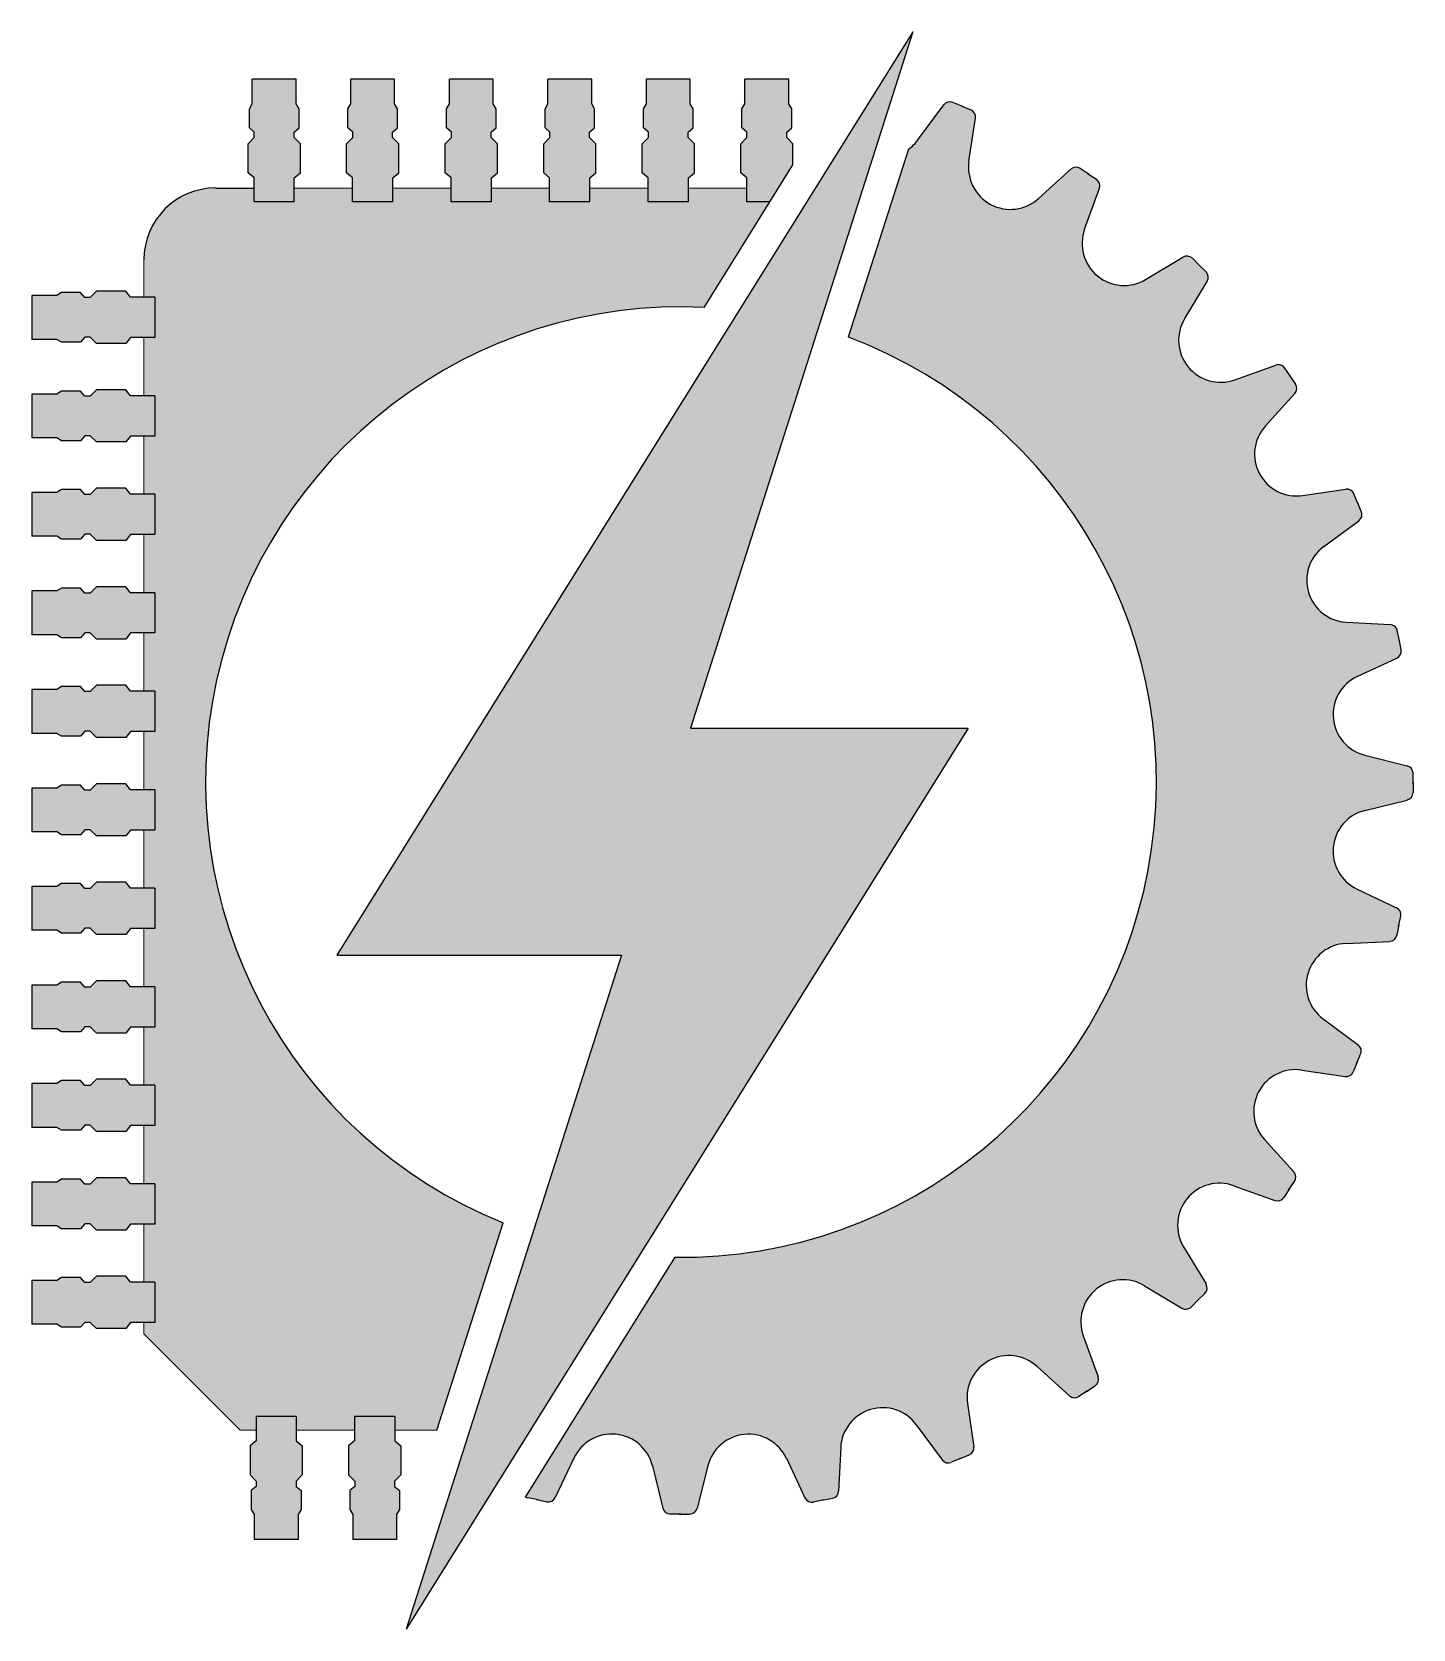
# Model space of a CAD drawing. Header units: millimetres. Extents: x 21.4 to 34.2, y 13 to 27.9.
import ezdxf

# ---------------------------------------------------------------- set-up
doc = ezdxf.new("R2010")
doc.units = ezdxf.units.MM

msp = doc.modelspace()

# ---------------------------------------------------------------- hatches: boundary and pattern name
h = msp.add_hatch(color=256)
h.dxf.hatch_style = 1
h.paths.add_polyline_path([(27.661, 25.31), (28.271, 26.288), (28.057, 26.288), (28.057, 26.417), (27.516, 26.417), (27.516, 26.288), (27.143, 26.288), (27.143, 26.417), (26.603, 26.417), (26.603, 26.288), (26.229, 26.288), (26.229, 26.417), (25.689, 26.417), (25.689, 26.288), (25.315, 26.288), (25.315, 26.417), (24.775, 26.417), (24.775, 26.288), (24.401, 26.288), (24.401, 26.417), (23.861, 26.417), (23.861, 26.288), (23.488, 26.288), (23.488, 26.417), (23.133, 26.417, 0.414214), (22.466, 25.751), (22.466, 25.404), (22.566, 25.404), (22.566, 25.03), (22.466, 25.03), (22.466, 24.49), (22.566, 24.49), (22.566, 24.116), (22.466, 24.116), (22.466, 23.576), (22.566, 23.576), (22.566, 23.202), (22.466, 23.202), (22.466, 22.662), (22.566, 22.662), (22.566, 22.289), (22.466, 22.289), (22.466, 21.748), (22.566, 21.748), (22.566, 21.375), (22.466, 21.375), (22.466, 20.835), (22.566, 20.835), (22.566, 20.461), (22.466, 20.461), (22.466, 19.921), (22.566, 19.921), (22.566, 19.547), (22.466, 19.547), (22.466, 19.007), (22.566, 19.007), (22.566, 18.633), (22.466, 18.633), (22.466, 18.093), (22.566, 18.093), (22.566, 17.72), (22.466, 17.72), (22.466, 17.179), (22.566, 17.179), (22.566, 16.806), (22.466, 16.806), (22.466, 16.266), (22.566, 16.266), (22.566, 15.892), (22.466, 15.892), (22.466, 15.786), (23.358, 14.894), (23.506, 14.894), (23.506, 15.02), (23.879, 15.02), (23.879, 14.894), (24.42, 14.894), (24.42, 15.02), (24.793, 15.02), (24.793, 14.894), (25.182, 14.894), (25.797, 16.818, -0.845218)])
h.paths.add_polyline_path([(30.112, 21.407), (27.535, 21.407), (29.599, 27.865), (24.256, 19.299), (26.896, 19.299), (24.898, 13.049)])
h.paths.add_polyline_path([(33.72, 21.885), (34.086, 22.057, 0.344685), (34.125, 22.135), (34.108, 22.223), (34.091, 22.311, 0.344685), (34.024, 22.369), (33.62, 22.389, -0.31712), (33.267, 22.664, -0.31712), (33.409, 23.09), (33.734, 23.33, 0.344685), (33.757, 23.414), (33.723, 23.497), (33.689, 23.58, 0.344685), (33.613, 23.624), (33.213, 23.564, -0.31712), (32.812, 23.766, -0.31712), (32.868, 24.211), (33.14, 24.51, 0.344685), (33.147, 24.597), (33.097, 24.672), (33.047, 24.747, 0.344685), (32.964, 24.775), (32.583, 24.638, -0.31712), (32.151, 24.758, -0.31712), (32.119, 25.205), (32.328, 25.551, 0.344685), (32.317, 25.639), (32.254, 25.702), (32.19, 25.766, 0.344685), (32.103, 25.777), (31.757, 25.569, -0.31712), (31.31, 25.602, -0.31712), (31.191, 26.034), (31.328, 26.415, 0.344685), (31.3, 26.498), (31.226, 26.548), (31.151, 26.598, 0.344685), (31.064, 26.591), (30.764, 26.32, -0.31712), (30.319, 26.265, -0.31712), (30.118, 26.666), (30.179, 27.066, 0.344685), (30.136, 27.142), (30.053, 27.177), (29.97, 27.211, 0.344685), (29.885, 27.188), (29.644, 26.863, -0.078878), (29.557, 26.778), (28.999, 25.032, -0.839622), (27.393, 16.498), (26.005, 14.273, 0.076796), (26.026, 14.266), (26.114, 14.248), (26.202, 14.23, 0.344685), (26.28, 14.27), (26.453, 14.635, -0.31712), (26.843, 14.856, -0.31712), (27.182, 14.563), (27.279, 14.17, 0.344685), (27.349, 14.116), (27.438, 14.116), (27.528, 14.116, 0.344685), (27.597, 14.17), (27.696, 14.562, -0.31712), (28.035, 14.855, -0.31712), (28.425, 14.633), (28.597, 14.267, 0.344685), (28.675, 14.227), (28.763, 14.245), (28.851, 14.262, 0.344685), (28.909, 14.329), (28.929, 14.733, -0.31712), (29.205, 15.086, -0.31712), (29.63, 14.944), (29.87, 14.619, 0.344685), (29.955, 14.596), (30.038, 14.63), (30.121, 14.664, 0.344685), (30.164, 14.74), (30.105, 15.14, -0.31712), (30.306, 15.541, -0.31712), (30.751, 15.485), (31.05, 15.213, 0.344685), (31.138, 15.206), (31.212, 15.256), (31.287, 15.306, 0.344685), (31.315, 15.389), (31.178, 15.77, -0.31712), (31.298, 16.202, -0.31712), (31.745, 16.234), (32.092, 16.025, 0.344685), (32.179, 16.036), (32.242, 16.099), (32.306, 16.163, 0.344685), (32.317, 16.25), (32.109, 16.596, -0.31712), (32.142, 17.043, -0.31712), (32.574, 17.162), (32.955, 17.025, 0.344685), (33.038, 17.053), (33.088, 17.127), (33.138, 17.202, 0.344685), (33.132, 17.289), (32.86, 17.589, -0.31712), (32.806, 18.034, -0.31712), (33.206, 18.234), (33.606, 18.174, 0.344685), (33.682, 18.217), (33.717, 18.3), (33.751, 18.383, 0.344685), (33.728, 18.468), (33.403, 18.709, -0.31712), (33.263, 19.134, -0.31712), (33.617, 19.409), (34.021, 19.428, 0.344685), (34.087, 19.486), (34.105, 19.574), (34.123, 19.662, 0.344685), (34.083, 19.74), (33.718, 19.913, -0.31712), (33.497, 20.303, -0.31712), (33.79, 20.642), (34.183, 20.739, 0.344685), (34.237, 20.809), (34.237, 20.898), (34.237, 20.988, 0.344685), (34.183, 21.057), (33.791, 21.156, -0.31712), (33.498, 21.495, -0.31712)])
h.paths.add_polyline_path([(23.917, 26.828), (23.859, 26.886), (23.859, 26.936), (23.905, 26.974), (23.905, 27.15), (23.878, 27.197), (23.878, 27.426), (23.471, 27.426), (23.471, 27.197), (23.444, 27.15), (23.444, 26.974), (23.49, 26.936), (23.49, 26.886), (23.432, 26.828), (23.432, 26.557), (23.488, 26.511), (23.488, 26.288), (23.861, 26.288), (23.861, 26.417), (23.861, 26.511), (23.917, 26.557)])
h.paths.add_polyline_path([(24.773, 26.886), (24.773, 26.936), (24.819, 26.974), (24.819, 27.15), (24.791, 27.197), (24.791, 27.426), (24.385, 27.426), (24.385, 27.197), (24.358, 27.15), (24.358, 26.974), (24.404, 26.936), (24.404, 26.886), (24.346, 26.828), (24.346, 26.557), (24.401, 26.511), (24.401, 26.288), (24.775, 26.288), (24.775, 26.417), (24.775, 26.511), (24.83, 26.557), (24.83, 26.828)], flags=17)
h.paths.add_polyline_path([(25.744, 26.828), (25.686, 26.886), (25.686, 26.936), (25.732, 26.974), (25.732, 27.15), (25.705, 27.197), (25.705, 27.426), (25.299, 27.426), (25.299, 27.197), (25.272, 27.15), (25.272, 26.974), (25.318, 26.936), (25.318, 26.886), (25.26, 26.828), (25.26, 26.557), (25.315, 26.511), (25.315, 26.288), (25.689, 26.288), (25.689, 26.417), (25.689, 26.511), (25.744, 26.557)], flags=17)
h.paths.add_polyline_path([(26.658, 26.828), (26.6, 26.886), (26.6, 26.936), (26.646, 26.974), (26.646, 27.15), (26.619, 27.197), (26.619, 27.426), (26.213, 27.426), (26.213, 27.197), (26.186, 27.15), (26.186, 26.974), (26.231, 26.936), (26.231, 26.886), (26.174, 26.828), (26.174, 26.557), (26.229, 26.511), (26.229, 26.288), (26.603, 26.288), (26.603, 26.417), (26.603, 26.511), (26.658, 26.557)], flags=17)
h.paths.add_polyline_path([(27.572, 26.828), (27.514, 26.886), (27.514, 26.936), (27.56, 26.974), (27.56, 27.15), (27.533, 27.197), (27.533, 27.426), (27.126, 27.426), (27.126, 27.197), (27.099, 27.15), (27.099, 26.974), (27.145, 26.936), (27.145, 26.886), (27.087, 26.828), (27.087, 26.557), (27.143, 26.511), (27.143, 26.288), (27.516, 26.288), (27.516, 26.417), (27.516, 26.511), (27.572, 26.557)], flags=17)
h.paths.add_polyline_path([(28.486, 26.828), (28.428, 26.886), (28.428, 26.936), (28.474, 26.974), (28.474, 27.15), (28.447, 27.197), (28.447, 27.426), (28.04, 27.426), (28.04, 27.197), (28.013, 27.15), (28.013, 26.974), (28.059, 26.936), (28.059, 26.886), (28.001, 26.828), (28.001, 26.557), (28.057, 26.511), (28.057, 26.288), (28.271, 26.288), (28.486, 26.631)], flags=17)
h.paths.add_polyline_path([(22.566, 25.404), (22.466, 25.404), (22.343, 25.404), (22.297, 25.459), (22.025, 25.459), (21.968, 25.401), (21.918, 25.401), (21.879, 25.447), (21.703, 25.447), (21.657, 25.42), (21.427, 25.42), (21.427, 25.013), (21.657, 25.013), (21.703, 24.986), (21.879, 24.986), (21.918, 25.032), (21.968, 25.032), (22.025, 24.974), (22.297, 24.974), (22.343, 25.03), (22.566, 25.03)])
h.paths.add_polyline_path([(22.566, 24.49), (22.466, 24.49), (22.343, 24.49), (22.297, 24.545), (22.025, 24.545), (21.968, 24.487), (21.918, 24.487), (21.879, 24.533), (21.703, 24.533), (21.657, 24.506), (21.427, 24.506), (21.427, 24.1), (21.657, 24.1), (21.703, 24.073), (21.879, 24.073), (21.918, 24.118), (21.968, 24.118), (22.025, 24.061), (22.297, 24.061), (22.343, 24.116), (22.566, 24.116)])
h.paths.add_polyline_path([(22.566, 23.576), (22.466, 23.576), (22.343, 23.576), (22.297, 23.631), (22.025, 23.631), (21.968, 23.574), (21.918, 23.574), (21.879, 23.619), (21.703, 23.619), (21.657, 23.592), (21.427, 23.592), (21.427, 23.186), (21.657, 23.186), (21.703, 23.159), (21.879, 23.159), (21.918, 23.205), (21.968, 23.205), (22.025, 23.147), (22.297, 23.147), (22.343, 23.202), (22.566, 23.202)])
h.paths.add_polyline_path([(22.566, 22.662), (22.466, 22.662), (22.343, 22.662), (22.297, 22.718), (22.025, 22.718), (21.968, 22.66), (21.918, 22.66), (21.879, 22.706), (21.703, 22.706), (21.657, 22.679), (21.427, 22.679), (21.427, 22.272), (21.657, 22.272), (21.703, 22.245), (21.879, 22.245), (21.918, 22.291), (21.968, 22.291), (22.025, 22.233), (22.297, 22.233), (22.343, 22.289), (22.566, 22.289)])
h.paths.add_polyline_path([(22.566, 21.748), (22.466, 21.748), (22.343, 21.748), (22.297, 21.804), (22.025, 21.804), (21.968, 21.746), (21.918, 21.746), (21.879, 21.792), (21.703, 21.792), (21.657, 21.765), (21.427, 21.765), (21.427, 21.358), (21.657, 21.358), (21.703, 21.331), (21.879, 21.331), (21.918, 21.377), (21.968, 21.377), (22.025, 21.319), (22.297, 21.319), (22.343, 21.375), (22.566, 21.375)])
h.paths.add_polyline_path([(22.566, 20.835), (22.466, 20.835), (22.343, 20.835), (22.297, 20.89), (22.025, 20.89), (21.968, 20.832), (21.918, 20.832), (21.879, 20.878), (21.703, 20.878), (21.657, 20.851), (21.427, 20.851), (21.427, 20.445), (21.657, 20.445), (21.703, 20.418), (21.879, 20.418), (21.918, 20.463), (21.968, 20.463), (22.025, 20.406), (22.297, 20.406), (22.343, 20.461), (22.566, 20.461)])
h.paths.add_polyline_path([(22.566, 19.921), (22.466, 19.921), (22.343, 19.921), (22.297, 19.976), (22.025, 19.976), (21.968, 19.918), (21.918, 19.918), (21.879, 19.964), (21.703, 19.964), (21.657, 19.937), (21.427, 19.937), (21.427, 19.531), (21.657, 19.531), (21.703, 19.504), (21.879, 19.504), (21.918, 19.55), (21.968, 19.55), (22.025, 19.492), (22.297, 19.492), (22.343, 19.547), (22.566, 19.547)])
h.paths.add_polyline_path([(22.566, 19.007), (22.466, 19.007), (22.343, 19.007), (22.297, 19.062), (22.025, 19.062), (21.968, 19.005), (21.918, 19.005), (21.879, 19.05), (21.703, 19.05), (21.657, 19.023), (21.427, 19.023), (21.427, 18.617), (21.657, 18.617), (21.703, 18.59), (21.879, 18.59), (21.918, 18.636), (21.968, 18.636), (22.025, 18.578), (22.297, 18.578), (22.343, 18.633), (22.566, 18.633)])
h.paths.add_polyline_path([(22.566, 18.093), (22.466, 18.093), (22.343, 18.093), (22.297, 18.149), (22.025, 18.149), (21.968, 18.091), (21.918, 18.091), (21.879, 18.137), (21.703, 18.137), (21.657, 18.11), (21.427, 18.11), (21.427, 17.703), (21.657, 17.703), (21.703, 17.676), (21.879, 17.676), (21.918, 17.722), (21.968, 17.722), (22.025, 17.664), (22.297, 17.664), (22.343, 17.72), (22.566, 17.72)])
h.paths.add_polyline_path([(22.566, 17.179), (22.466, 17.179), (22.343, 17.179), (22.297, 17.235), (22.025, 17.235), (21.968, 17.177), (21.918, 17.177), (21.879, 17.223), (21.703, 17.223), (21.657, 17.196), (21.427, 17.196), (21.427, 16.789), (21.657, 16.789), (21.703, 16.762), (21.879, 16.762), (21.918, 16.808), (21.968, 16.808), (22.025, 16.75), (22.297, 16.75), (22.343, 16.806), (22.566, 16.806)])
h.paths.add_polyline_path([(22.566, 16.266), (22.466, 16.266), (22.343, 16.266), (22.297, 16.321), (22.025, 16.321), (21.968, 16.263), (21.918, 16.263), (21.879, 16.309), (21.703, 16.309), (21.657, 16.282), (21.427, 16.282), (21.427, 15.876), (21.657, 15.876), (21.703, 15.849), (21.879, 15.849), (21.918, 15.894), (21.968, 15.894), (22.025, 15.837), (22.297, 15.837), (22.343, 15.892), (22.566, 15.892)])
h.paths.add_polyline_path([(23.935, 14.75), (23.879, 14.796), (23.879, 15.02), (23.506, 15.02), (23.506, 14.894), (23.506, 14.796), (23.45, 14.75), (23.45, 14.479), (23.508, 14.421), (23.508, 14.371), (23.462, 14.333), (23.462, 14.157), (23.489, 14.11), (23.489, 13.881), (23.896, 13.881), (23.896, 14.11), (23.923, 14.157), (23.923, 14.333), (23.877, 14.371), (23.877, 14.421), (23.935, 14.479)])
h.paths.add_polyline_path([(24.849, 14.75), (24.793, 14.796), (24.793, 15.02), (24.42, 15.02), (24.42, 14.894), (24.42, 14.796), (24.364, 14.75), (24.364, 14.479), (24.422, 14.421), (24.422, 14.371), (24.376, 14.333), (24.376, 14.157), (24.403, 14.11), (24.403, 13.881), (24.81, 13.881), (24.81, 14.11), (24.837, 14.157), (24.837, 14.333), (24.791, 14.371), (24.791, 14.421), (24.849, 14.479)], flags=17)

# ---------------------------------------------------------------- linework, layer by layer
for p, q in [((29.599, 27.865), (24.256, 19.299)), ((29.599, 27.865), (27.535, 21.407)), ((23.878, 27.426), (23.471, 27.426)), ((23.471, 27.197), (23.471, 27.426)), ((23.878, 27.197), (23.878, 27.426)), ((24.791, 27.426), (24.385, 27.426)), ((24.385, 27.197), (24.385, 27.426)), ((24.791, 27.197), (24.791, 27.426)), ((25.705, 27.426), (25.299, 27.426)), ((25.299, 27.197), (25.299, 27.426)), ((25.705, 27.197), (25.705, 27.426)), ((26.619, 27.426), (26.213, 27.426)), ((26.213, 27.197), (26.213, 27.426)), ((26.619, 27.197), (26.619, 27.426)), ((27.533, 27.426), (27.126, 27.426)), ((27.126, 27.197), (27.126, 27.426)), ((27.533, 27.197), (27.533, 27.426)), ((28.447, 27.426), (28.04, 27.426)), ((28.04, 27.197), (28.04, 27.426)), ((28.447, 27.197), (28.447, 27.426)), ((23.444, 27.15), (23.471, 27.197)), ((23.444, 26.974), (23.444, 27.15)), ((23.905, 27.15), (23.878, 27.197)), ((23.905, 26.974), (23.905, 27.15)), ((24.358, 27.15), (24.385, 27.197)), ((24.358, 26.974), (24.358, 27.15)), ((24.819, 27.15), (24.791, 27.197)), ((24.819, 26.974), (24.819, 27.15)), ((25.272, 27.15), (25.299, 27.197)), ((25.272, 26.974), (25.272, 27.15)), ((25.732, 27.15), (25.705, 27.197)), ((25.732, 26.974), (25.732, 27.15)), ((26.186, 27.15), (26.213, 27.197)), ((26.186, 26.974), (26.186, 27.15)), ((26.646, 27.15), (26.619, 27.197)), ((26.646, 26.974), (26.646, 27.15)), ((27.099, 27.15), (27.126, 27.197)), ((27.099, 26.974), (27.099, 27.15)), ((27.56, 27.15), (27.533, 27.197)), ((27.56, 26.974), (27.56, 27.15)), ((28.013, 27.15), (28.04, 27.197)), ((28.013, 26.974), (28.013, 27.15)), ((28.474, 27.15), (28.447, 27.197)), ((28.474, 26.974), (28.474, 27.15)), ((29.644, 26.863), (29.885, 27.188)), ((30.06, 27.174), (29.97, 27.211)), ((30.045, 27.18), (30.136, 27.142)), ((23.49, 26.936), (23.444, 26.974)), ((23.859, 26.936), (23.905, 26.974)), ((24.404, 26.936), (24.358, 26.974)), ((24.773, 26.936), (24.819, 26.974)), ((25.318, 26.936), (25.272, 26.974)), ((25.686, 26.936), (25.732, 26.974)), ((26.231, 26.936), (26.186, 26.974)), ((26.6, 26.936), (26.646, 26.974)), ((27.145, 26.936), (27.099, 26.974)), ((27.514, 26.936), (27.56, 26.974)), ((28.059, 26.936), (28.013, 26.974)), ((28.428, 26.936), (28.474, 26.974)), ((30.118, 26.666), (30.179, 27.066)), ((23.432, 26.828), (23.49, 26.886)), ((23.432, 26.557), (23.432, 26.828)), ((23.49, 26.886), (23.49, 26.936)), ((23.859, 26.886), (23.859, 26.936)), ((23.917, 26.828), (23.859, 26.886)), ((23.917, 26.557), (23.917, 26.828)), ((24.346, 26.828), (24.404, 26.886)), ((24.346, 26.557), (24.346, 26.828)), ((24.404, 26.886), (24.404, 26.936)), ((24.773, 26.886), (24.773, 26.936)), ((24.83, 26.828), (24.773, 26.886)), ((24.83, 26.557), (24.83, 26.828)), ((25.26, 26.828), (25.318, 26.886)), ((25.26, 26.557), (25.26, 26.828)), ((25.318, 26.886), (25.318, 26.936)), ((25.686, 26.886), (25.686, 26.936)), ((25.744, 26.828), (25.686, 26.886)), ((25.744, 26.557), (25.744, 26.828)), ((26.174, 26.828), (26.231, 26.886)), ((26.174, 26.557), (26.174, 26.828)), ((26.231, 26.886), (26.231, 26.936)), ((26.6, 26.886), (26.6, 26.936)), ((26.658, 26.828), (26.6, 26.886)), ((26.658, 26.557), (26.658, 26.828)), ((27.087, 26.828), (27.145, 26.886)), ((27.087, 26.557), (27.087, 26.828)), ((27.145, 26.886), (27.145, 26.936)), ((27.514, 26.886), (27.514, 26.936)), ((27.572, 26.828), (27.514, 26.886)), ((27.572, 26.557), (27.572, 26.828)), ((28.001, 26.828), (28.059, 26.886)), ((28.001, 26.557), (28.001, 26.828)), ((28.059, 26.886), (28.059, 26.936)), ((28.428, 26.886), (28.428, 26.936)), ((28.486, 26.828), (28.428, 26.886)), ((28.486, 26.631), (28.486, 26.828)), ((29.557, 26.778), (28.999, 25.032)), ((23.488, 26.511), (23.432, 26.557)), ((23.861, 26.511), (23.917, 26.557)), ((24.401, 26.511), (24.346, 26.557)), ((24.775, 26.511), (24.83, 26.557)), ((25.315, 26.511), (25.26, 26.557)), ((25.689, 26.511), (25.744, 26.557)), ((26.229, 26.511), (26.174, 26.557)), ((26.603, 26.511), (26.658, 26.557)), ((27.143, 26.511), (27.087, 26.557)), ((27.516, 26.511), (27.572, 26.557)), ((28.057, 26.511), (28.001, 26.557)), ((28.271, 26.288), (28.486, 26.631)), ((30.764, 26.32), (31.064, 26.591)), ((31.233, 26.543), (31.151, 26.598)), ((31.219, 26.552), (31.3, 26.498)), ((23.133, 26.417), (23.488, 26.417)), ((23.488, 26.288), (23.488, 26.511)), ((23.861, 26.288), (23.861, 26.511)), ((24.401, 26.288), (24.401, 26.511)), ((24.775, 26.288), (24.775, 26.511)), ((25.315, 26.288), (25.315, 26.511)), ((25.689, 26.288), (25.689, 26.511)), ((26.229, 26.288), (26.229, 26.511)), ((26.603, 26.288), (26.603, 26.511)), ((27.143, 26.288), (27.143, 26.511)), ((27.516, 26.288), (27.516, 26.511)), ((28.057, 26.288), (28.057, 26.511)), ((31.191, 26.034), (31.328, 26.415)), ((23.861, 26.288), (23.488, 26.288)), ((24.775, 26.288), (24.401, 26.288)), ((25.689, 26.288), (25.315, 26.288)), ((26.603, 26.288), (26.229, 26.288)), ((27.516, 26.288), (27.143, 26.288)), ((27.661, 25.31), (28.271, 26.288)), ((28.271, 26.288), (28.057, 26.288)), ((31.757, 25.569), (32.103, 25.777)), ((32.26, 25.696), (32.19, 25.766)), ((32.248, 25.708), (32.317, 25.639)), ((32.119, 25.205), (32.328, 25.551)), ((21.657, 25.42), (21.427, 25.42)), ((21.427, 25.42), (21.427, 25.013)), ((21.703, 25.447), (21.657, 25.42)), ((21.879, 25.447), (21.703, 25.447)), ((21.918, 25.401), (21.879, 25.447)), ((21.968, 25.401), (21.918, 25.401)), ((22.025, 25.459), (21.968, 25.401)), ((22.297, 25.459), (22.025, 25.459)), ((22.343, 25.404), (22.297, 25.459)), ((22.566, 25.404), (22.343, 25.404)), ((22.566, 25.404), (22.566, 25.03)), ((21.657, 25.013), (21.427, 25.013)), ((21.703, 24.986), (21.657, 25.013)), ((21.879, 24.986), (21.703, 24.986)), ((21.918, 25.032), (21.879, 24.986)), ((21.968, 25.032), (21.918, 25.032)), ((22.025, 24.974), (21.968, 25.032)), ((22.297, 24.974), (22.025, 24.974)), ((22.343, 25.03), (22.297, 24.974)), ((22.566, 25.03), (22.343, 25.03)), ((32.583, 24.638), (32.964, 24.775)), ((33.102, 24.665), (33.047, 24.747)), ((33.092, 24.679), (33.147, 24.597)), ((21.657, 24.506), (21.427, 24.506)), ((21.427, 24.506), (21.427, 24.1)), ((21.703, 24.533), (21.657, 24.506)), ((21.879, 24.533), (21.703, 24.533)), ((21.918, 24.487), (21.879, 24.533)), ((21.968, 24.487), (21.918, 24.487)), ((22.025, 24.545), (21.968, 24.487)), ((22.297, 24.545), (22.025, 24.545)), ((22.343, 24.49), (22.297, 24.545)), ((22.566, 24.49), (22.343, 24.49)), ((22.566, 24.49), (22.566, 24.116)), ((32.868, 24.211), (33.14, 24.51)), ((21.657, 24.1), (21.427, 24.1)), ((21.703, 24.073), (21.657, 24.1)), ((21.879, 24.073), (21.703, 24.073)), ((21.918, 24.118), (21.879, 24.073)), ((21.968, 24.118), (21.918, 24.118)), ((22.025, 24.061), (21.968, 24.118)), ((22.297, 24.061), (22.025, 24.061)), ((22.343, 24.116), (22.297, 24.061)), ((22.566, 24.116), (22.343, 24.116)), ((21.657, 23.592), (21.427, 23.592)), ((21.427, 23.592), (21.427, 23.186)), ((21.703, 23.619), (21.657, 23.592)), ((21.879, 23.619), (21.703, 23.619)), ((21.918, 23.574), (21.879, 23.619)), ((21.968, 23.574), (21.918, 23.574)), ((22.025, 23.631), (21.968, 23.574)), ((22.297, 23.631), (22.025, 23.631)), ((22.343, 23.576), (22.297, 23.631)), ((22.566, 23.576), (22.343, 23.576)), ((22.566, 23.576), (22.566, 23.202)), ((33.213, 23.564), (33.613, 23.624)), ((33.726, 23.49), (33.689, 23.58)), ((33.72, 23.505), (33.757, 23.414)), ((33.409, 23.09), (33.734, 23.33)), ((21.657, 23.186), (21.427, 23.186)), ((21.703, 23.159), (21.657, 23.186)), ((21.879, 23.159), (21.703, 23.159)), ((21.918, 23.205), (21.879, 23.159)), ((21.968, 23.205), (21.918, 23.205)), ((22.025, 23.147), (21.968, 23.205)), ((22.297, 23.147), (22.025, 23.147)), ((22.343, 23.202), (22.297, 23.147)), ((22.566, 23.202), (22.343, 23.202)), ((21.657, 22.679), (21.427, 22.679)), ((21.427, 22.679), (21.427, 22.272)), ((21.703, 22.706), (21.657, 22.679)), ((21.879, 22.706), (21.703, 22.706)), ((21.918, 22.66), (21.879, 22.706)), ((22.025, 22.718), (21.968, 22.66)), ((22.297, 22.718), (22.025, 22.718)), ((22.343, 22.662), (22.297, 22.718)), ((21.968, 22.66), (21.918, 22.66)), ((22.566, 22.662), (22.343, 22.662)), ((22.566, 22.662), (22.566, 22.289)), ((33.62, 22.389), (34.024, 22.369)), ((21.657, 22.272), (21.427, 22.272)), ((21.703, 22.245), (21.657, 22.272)), ((21.879, 22.245), (21.703, 22.245)), ((21.918, 22.291), (21.879, 22.245)), ((21.968, 22.291), (21.918, 22.291)), ((22.025, 22.233), (21.968, 22.291)), ((22.297, 22.233), (22.025, 22.233)), ((22.343, 22.289), (22.297, 22.233)), ((22.566, 22.289), (22.343, 22.289)), ((34.11, 22.215), (34.091, 22.311)), ((34.106, 22.231), (34.125, 22.135)), ((33.72, 21.885), (34.086, 22.057)), ((21.703, 21.792), (21.657, 21.765)), ((21.879, 21.792), (21.703, 21.792)), ((21.918, 21.746), (21.879, 21.792)), ((22.025, 21.804), (21.968, 21.746)), ((22.297, 21.804), (22.025, 21.804)), ((22.343, 21.748), (22.297, 21.804)), ((21.657, 21.765), (21.427, 21.765)), ((21.427, 21.765), (21.427, 21.358)), ((21.968, 21.746), (21.918, 21.746)), ((22.566, 21.748), (22.343, 21.748)), ((22.566, 21.748), (22.566, 21.375)), ((21.657, 21.358), (21.427, 21.358)), ((21.703, 21.331), (21.657, 21.358)), ((21.918, 21.377), (21.879, 21.331)), ((21.968, 21.377), (21.918, 21.377)), ((22.025, 21.319), (21.968, 21.377)), ((22.343, 21.375), (22.297, 21.319)), ((22.566, 21.375), (22.343, 21.375)), ((30.112, 21.407), (24.898, 13.049)), ((27.535, 21.407), (30.112, 21.407)), ((21.879, 21.331), (21.703, 21.331)), ((22.297, 21.319), (22.025, 21.319)), ((33.791, 21.156), (34.183, 21.057)), ((34.237, 20.89), (34.237, 20.988)), ((34.237, 20.906), (34.237, 20.809)), ((21.657, 20.851), (21.427, 20.851)), ((21.427, 20.851), (21.427, 20.445)), ((21.703, 20.878), (21.657, 20.851)), ((21.879, 20.878), (21.703, 20.878)), ((21.918, 20.832), (21.879, 20.878)), ((21.968, 20.832), (21.918, 20.832)), ((22.025, 20.89), (21.968, 20.832)), ((22.297, 20.89), (22.025, 20.89)), ((22.343, 20.835), (22.297, 20.89)), ((22.566, 20.835), (22.343, 20.835)), ((22.566, 20.835), (22.566, 20.461)), ((33.79, 20.642), (34.183, 20.739)), ((21.918, 20.463), (21.879, 20.418)), ((21.968, 20.463), (21.918, 20.463)), ((22.025, 20.406), (21.968, 20.463)), ((22.343, 20.461), (22.297, 20.406)), ((22.566, 20.461), (22.343, 20.461)), ((21.657, 20.445), (21.427, 20.445)), ((21.703, 20.418), (21.657, 20.445)), ((21.879, 20.418), (21.703, 20.418)), ((22.297, 20.406), (22.025, 20.406)), ((21.657, 19.937), (21.427, 19.937)), ((21.427, 19.937), (21.427, 19.531)), ((21.703, 19.964), (21.657, 19.937)), ((21.879, 19.964), (21.703, 19.964)), ((21.918, 19.918), (21.879, 19.964)), ((21.968, 19.918), (21.918, 19.918)), ((22.025, 19.976), (21.968, 19.918)), ((22.297, 19.976), (22.025, 19.976)), ((22.343, 19.921), (22.297, 19.976)), ((22.566, 19.921), (22.343, 19.921)), ((22.566, 19.921), (22.566, 19.547)), ((33.718, 19.913), (34.083, 19.74)), ((34.106, 19.582), (34.087, 19.486)), ((34.103, 19.566), (34.123, 19.662)), ((21.657, 19.531), (21.427, 19.531)), ((21.703, 19.504), (21.657, 19.531)), ((21.879, 19.504), (21.703, 19.504)), ((21.918, 19.55), (21.879, 19.504)), ((21.968, 19.55), (21.918, 19.55)), ((22.025, 19.492), (21.968, 19.55)), ((22.297, 19.492), (22.025, 19.492)), ((22.343, 19.547), (22.297, 19.492)), ((22.566, 19.547), (22.343, 19.547)), ((33.617, 19.409), (34.021, 19.428)), ((24.256, 19.299), (26.896, 19.299)), ((26.896, 19.299), (24.898, 13.049)), ((21.657, 19.023), (21.427, 19.023)), ((21.427, 19.023), (21.427, 18.617)), ((21.703, 19.05), (21.657, 19.023)), ((21.879, 19.05), (21.703, 19.05)), ((21.918, 19.005), (21.879, 19.05)), ((21.968, 19.005), (21.918, 19.005)), ((22.025, 19.062), (21.968, 19.005)), ((22.297, 19.062), (22.025, 19.062)), ((22.343, 19.007), (22.297, 19.062)), ((22.566, 19.007), (22.343, 19.007)), ((22.566, 19.007), (22.566, 18.633)), ((33.403, 18.709), (33.728, 18.468)), ((21.657, 18.617), (21.427, 18.617)), ((21.703, 18.59), (21.657, 18.617)), ((21.879, 18.59), (21.703, 18.59)), ((21.918, 18.636), (21.879, 18.59)), ((21.968, 18.636), (21.918, 18.636)), ((22.025, 18.578), (21.968, 18.636)), ((22.297, 18.578), (22.025, 18.578)), ((22.343, 18.633), (22.297, 18.578)), ((22.566, 18.633), (22.343, 18.633)), ((33.714, 18.293), (33.751, 18.383)), ((33.206, 18.234), (33.606, 18.174)), ((33.72, 18.308), (33.682, 18.217)), ((21.657, 18.11), (21.427, 18.11)), ((21.427, 18.11), (21.427, 17.703)), ((21.703, 18.137), (21.657, 18.11)), ((21.879, 18.137), (21.703, 18.137)), ((21.918, 18.091), (21.879, 18.137)), ((21.968, 18.091), (21.918, 18.091)), ((22.025, 18.149), (21.968, 18.091)), ((22.297, 18.149), (22.025, 18.149)), ((22.343, 18.093), (22.297, 18.149)), ((22.566, 18.093), (22.343, 18.093)), ((22.566, 18.093), (22.566, 17.72)), ((21.657, 17.703), (21.427, 17.703)), ((21.703, 17.676), (21.657, 17.703)), ((21.879, 17.676), (21.703, 17.676)), ((21.918, 17.722), (21.879, 17.676)), ((21.968, 17.722), (21.918, 17.722)), ((22.025, 17.664), (21.968, 17.722)), ((22.297, 17.664), (22.025, 17.664)), ((22.343, 17.72), (22.297, 17.664)), ((22.566, 17.72), (22.343, 17.72)), ((32.86, 17.589), (33.132, 17.289)), ((21.657, 17.196), (21.427, 17.196)), ((21.427, 17.196), (21.427, 16.789)), ((21.703, 17.223), (21.657, 17.196)), ((21.879, 17.223), (21.703, 17.223)), ((21.918, 17.177), (21.879, 17.223)), ((22.025, 17.235), (21.968, 17.177)), ((22.297, 17.235), (22.025, 17.235)), ((22.343, 17.179), (22.297, 17.235)), ((33.083, 17.12), (33.138, 17.202)), ((21.968, 17.177), (21.918, 17.177)), ((22.566, 17.179), (22.343, 17.179)), ((22.566, 17.179), (22.566, 16.806)), ((32.574, 17.162), (32.955, 17.025)), ((33.092, 17.134), (33.038, 17.053)), ((21.657, 16.789), (21.427, 16.789)), ((21.703, 16.762), (21.657, 16.789)), ((21.879, 16.762), (21.703, 16.762)), ((21.918, 16.808), (21.879, 16.762)), ((21.968, 16.808), (21.918, 16.808)), ((22.025, 16.75), (21.968, 16.808)), ((22.297, 16.75), (22.025, 16.75)), ((22.343, 16.806), (22.297, 16.75)), ((22.566, 16.806), (22.343, 16.806)), ((25.182, 14.894), (25.797, 16.818)), ((32.109, 16.596), (32.317, 16.25)), ((26.005, 14.273), (27.393, 16.498)), ((21.703, 16.309), (21.657, 16.282)), ((21.879, 16.309), (21.703, 16.309)), ((21.918, 16.263), (21.879, 16.309)), ((22.025, 16.321), (21.968, 16.263)), ((22.297, 16.321), (22.025, 16.321)), ((22.343, 16.266), (22.297, 16.321)), ((21.657, 16.282), (21.427, 16.282)), ((21.427, 16.282), (21.427, 15.876)), ((21.968, 16.263), (21.918, 16.263)), ((22.566, 16.266), (22.343, 16.266)), ((22.566, 16.266), (22.566, 15.892)), ((31.745, 16.234), (32.092, 16.025)), ((32.236, 16.093), (32.306, 16.163)), ((32.248, 16.105), (32.179, 16.036)), ((21.657, 15.876), (21.427, 15.876)), ((21.703, 15.849), (21.657, 15.876)), ((21.918, 15.894), (21.879, 15.849)), ((21.968, 15.894), (21.918, 15.894)), ((22.025, 15.837), (21.968, 15.894)), ((22.343, 15.892), (22.297, 15.837)), ((22.566, 15.892), (22.343, 15.892)), ((21.879, 15.849), (21.703, 15.849)), ((22.297, 15.837), (22.025, 15.837)), ((31.178, 15.77), (31.315, 15.389)), ((30.751, 15.485), (31.05, 15.213)), ((31.219, 15.26), (31.138, 15.206)), ((31.205, 15.251), (31.287, 15.306)), ((30.105, 15.14), (30.164, 14.74)), ((23.506, 15.02), (23.506, 14.796)), ((23.879, 15.02), (23.506, 15.02)), ((23.879, 15.02), (23.879, 14.796)), ((24.42, 15.02), (24.42, 14.796)), ((24.793, 15.02), (24.42, 15.02)), ((24.793, 15.02), (24.793, 14.796)), ((29.63, 14.944), (29.87, 14.619)), ((23.506, 14.796), (23.45, 14.75)), ((23.45, 14.75), (23.45, 14.479)), ((23.879, 14.796), (23.935, 14.75)), ((23.935, 14.75), (23.935, 14.479)), ((24.42, 14.796), (24.364, 14.75)), ((24.364, 14.75), (24.364, 14.479)), ((24.793, 14.796), (24.849, 14.75)), ((24.849, 14.75), (24.849, 14.479)), ((28.929, 14.733), (28.909, 14.329)), ((26.453, 14.635), (26.28, 14.27)), ((27.182, 14.563), (27.279, 14.17)), ((27.696, 14.562), (27.597, 14.17)), ((28.425, 14.633), (28.597, 14.267)), ((30.045, 14.633), (29.955, 14.596)), ((30.03, 14.627), (30.121, 14.664)), ((23.45, 14.479), (23.508, 14.421)), ((23.508, 14.421), (23.508, 14.371)), ((23.935, 14.479), (23.877, 14.421)), ((23.877, 14.421), (23.877, 14.371)), ((24.364, 14.479), (24.422, 14.421)), ((24.422, 14.421), (24.422, 14.371)), ((24.849, 14.479), (24.791, 14.421)), ((24.791, 14.421), (24.791, 14.371)), ((23.508, 14.371), (23.462, 14.333)), ((23.462, 14.333), (23.462, 14.157)), ((23.877, 14.371), (23.923, 14.333)), ((23.923, 14.333), (23.923, 14.157)), ((24.422, 14.371), (24.376, 14.333)), ((24.376, 14.333), (24.376, 14.157)), ((24.791, 14.371), (24.837, 14.333)), ((24.837, 14.333), (24.837, 14.157)), ((26.122, 14.247), (26.026, 14.266)), ((26.106, 14.25), (26.202, 14.23)), ((28.771, 14.247), (28.675, 14.227)), ((28.755, 14.243), (28.851, 14.262)), ((23.462, 14.157), (23.489, 14.11)), ((23.489, 14.11), (23.489, 13.881)), ((23.923, 14.157), (23.896, 14.11)), ((23.896, 14.11), (23.896, 13.881)), ((24.376, 14.157), (24.403, 14.11)), ((24.403, 14.11), (24.403, 13.881)), ((24.837, 14.157), (24.81, 14.11)), ((24.81, 14.11), (24.81, 13.881)), ((27.447, 14.116), (27.349, 14.116)), ((27.43, 14.116), (27.528, 14.116)), ((23.896, 13.881), (23.489, 13.881)), ((24.81, 13.881), (24.403, 13.881))]:
    msp.add_line(p, q)
at = {"lineweight": 5}
for p, q in [((23.861, 26.417), (24.401, 26.417)), ((24.775, 26.417), (25.315, 26.417)), ((25.689, 26.417), (26.229, 26.417)), ((26.603, 26.417), (27.143, 26.417)), ((27.516, 26.417), (28.057, 26.417)), ((22.466, 25.751), (22.466, 25.404)), ((22.466, 25.03), (22.466, 24.49)), ((22.466, 24.116), (22.466, 23.576)), ((22.466, 23.202), (22.466, 22.662)), ((22.466, 22.289), (22.466, 21.748)), ((22.466, 21.375), (22.466, 20.835)), ((22.466, 20.461), (22.466, 19.921)), ((22.466, 19.547), (22.466, 19.007)), ((22.466, 18.633), (22.466, 18.093)), ((22.466, 17.72), (22.466, 17.179)), ((22.466, 16.806), (22.466, 16.266)), ((22.466, 15.892), (22.466, 15.786)), ((22.466, 15.786), (23.358, 14.894)), ((23.506, 14.894), (23.358, 14.894)), ((24.42, 14.894), (23.879, 14.894)), ((25.182, 14.894), (24.793, 14.894))]:
    msp.add_line(p, q, dxfattribs=at)
for centre, radius, start, end in [((29.942, 27.145), 0.0713, 67.3623, 143.4355), ((30.108, 27.077), 0.0713, 351.4268, 67.5), ((29.332, 27.095), 0.389, 305.3954, 323.4355), ((30.503, 26.608), 0.389, 171.4268, 241.8062), ((31.112, 26.539), 0.0713, 56.1123, 132.1855), ((23.133, 25.751), 0.667, 90, 180), ((31.261, 26.439), 0.0713, 340.1768, 56.25), ((30.503, 26.608), 0.389, 241.8062, 312.1855), ((31.557, 25.902), 0.389, 160.1768, 230.5562), ((32.14, 25.715), 0.0713, 44.8623, 120.9355), ((32.267, 25.588), 0.0713, 328.9268, 45), ((31.557, 25.902), 0.389, 230.5562, 300.9355), ((27.447, 20.906), 4.409, 87.2058, 248.0262), ((32.452, 25.004), 0.389, 148.9268, 219.3062), ((27.447, 20.906), 4.409, 269.3064, 69.3767), ((32.452, 25.004), 0.389, 219.3062, 289.6855), ((32.988, 24.707), 0.0713, 33.6123, 109.6855), ((33.088, 24.558), 0.0713, 317.6768, 33.75), ((33.156, 23.949), 0.389, 137.6768, 208.0562), ((33.156, 23.949), 0.389, 208.0562, 278.4355), ((33.623, 23.553), 0.0713, 22.3623, 98.4355), ((33.692, 23.387), 0.0713, 306.4268, 22.5), ((33.64, 22.777), 0.389, 126.4268, 196.8062), ((33.64, 22.777), 0.389, 196.8062, 267.1855), ((34.021, 22.297), 0.0713, 11.1123, 87.1855), ((34.056, 22.121), 0.0713, 295.1768, 11.25), ((33.885, 21.533), 0.389, 115.1768, 185.5562), ((33.885, 21.533), 0.389, 185.5562, 255.9355), ((34.166, 20.988), 0.0713, 359.8623, 75.9355), ((34.166, 20.809), 0.0713, 283.9268, 0), ((33.884, 20.265), 0.389, 103.9268, 174.3062), ((33.884, 20.265), 0.389, 174.3062, 244.6855), ((34.053, 19.676), 0.0713, 348.6123, 64.6855), ((33.635, 19.021), 0.389, 92.6768, 163.0562), ((34.017, 19.5), 0.0713, 272.6768, 348.75), ((33.635, 19.021), 0.389, 163.0562, 233.4355), ((33.686, 18.411), 0.0713, 337.3623, 53.4355), ((33.148, 17.85), 0.389, 81.4268, 151.8062), ((33.617, 18.245), 0.0713, 261.4268, 337.5), ((33.148, 17.85), 0.389, 151.8062, 222.1855), ((33.079, 17.241), 0.0713, 326.1123, 42.1855), ((32.442, 16.796), 0.389, 140.5562, 210.9355), ((32.442, 16.796), 0.389, 70.1768, 140.5562), ((32.979, 17.092), 0.0713, 250.1768, 326.25), ((31.545, 15.901), 0.389, 129.3062, 199.6855), ((31.545, 15.901), 0.389, 58.9268, 129.3062), ((32.256, 16.213), 0.0713, 314.8623, 30.9355), ((32.128, 16.086), 0.0713, 238.9268, 315), ((30.489, 15.197), 0.389, 47.6768, 118.0562), ((30.489, 15.197), 0.389, 118.0562, 188.4355), ((31.248, 15.365), 0.0713, 303.6123, 19.6855), ((31.098, 15.265), 0.0713, 227.6768, 303.75), ((29.317, 14.713), 0.389, 106.8062, 177.1855), ((29.317, 14.713), 0.389, 36.4268, 106.8062), ((26.805, 14.469), 0.389, 84.3062, 154.6855), ((26.805, 14.469), 0.389, 13.9268, 84.3062), ((28.073, 14.467), 0.389, 95.5562, 165.9355), ((28.073, 14.467), 0.389, 25.1768, 95.5562), ((30.093, 14.73), 0.0713, 292.3623, 8.4355), ((29.927, 14.661), 0.0713, 216.4268, 292.5), ((26.04, 14.336), 0.0713, 241.1841, 258.75), ((26.216, 14.3), 0.0713, 258.6123, 334.6855), ((28.661, 14.297), 0.0713, 205.1768, 281.25), ((28.838, 14.332), 0.0713, 281.1123, 357.1855), ((27.349, 14.187), 0.0713, 193.9268, 270), ((27.528, 14.187), 0.0713, 269.8623, 345.9355)]:
    msp.add_arc(centre, radius, start, end)

doc.saveas('drawing.dxf')
